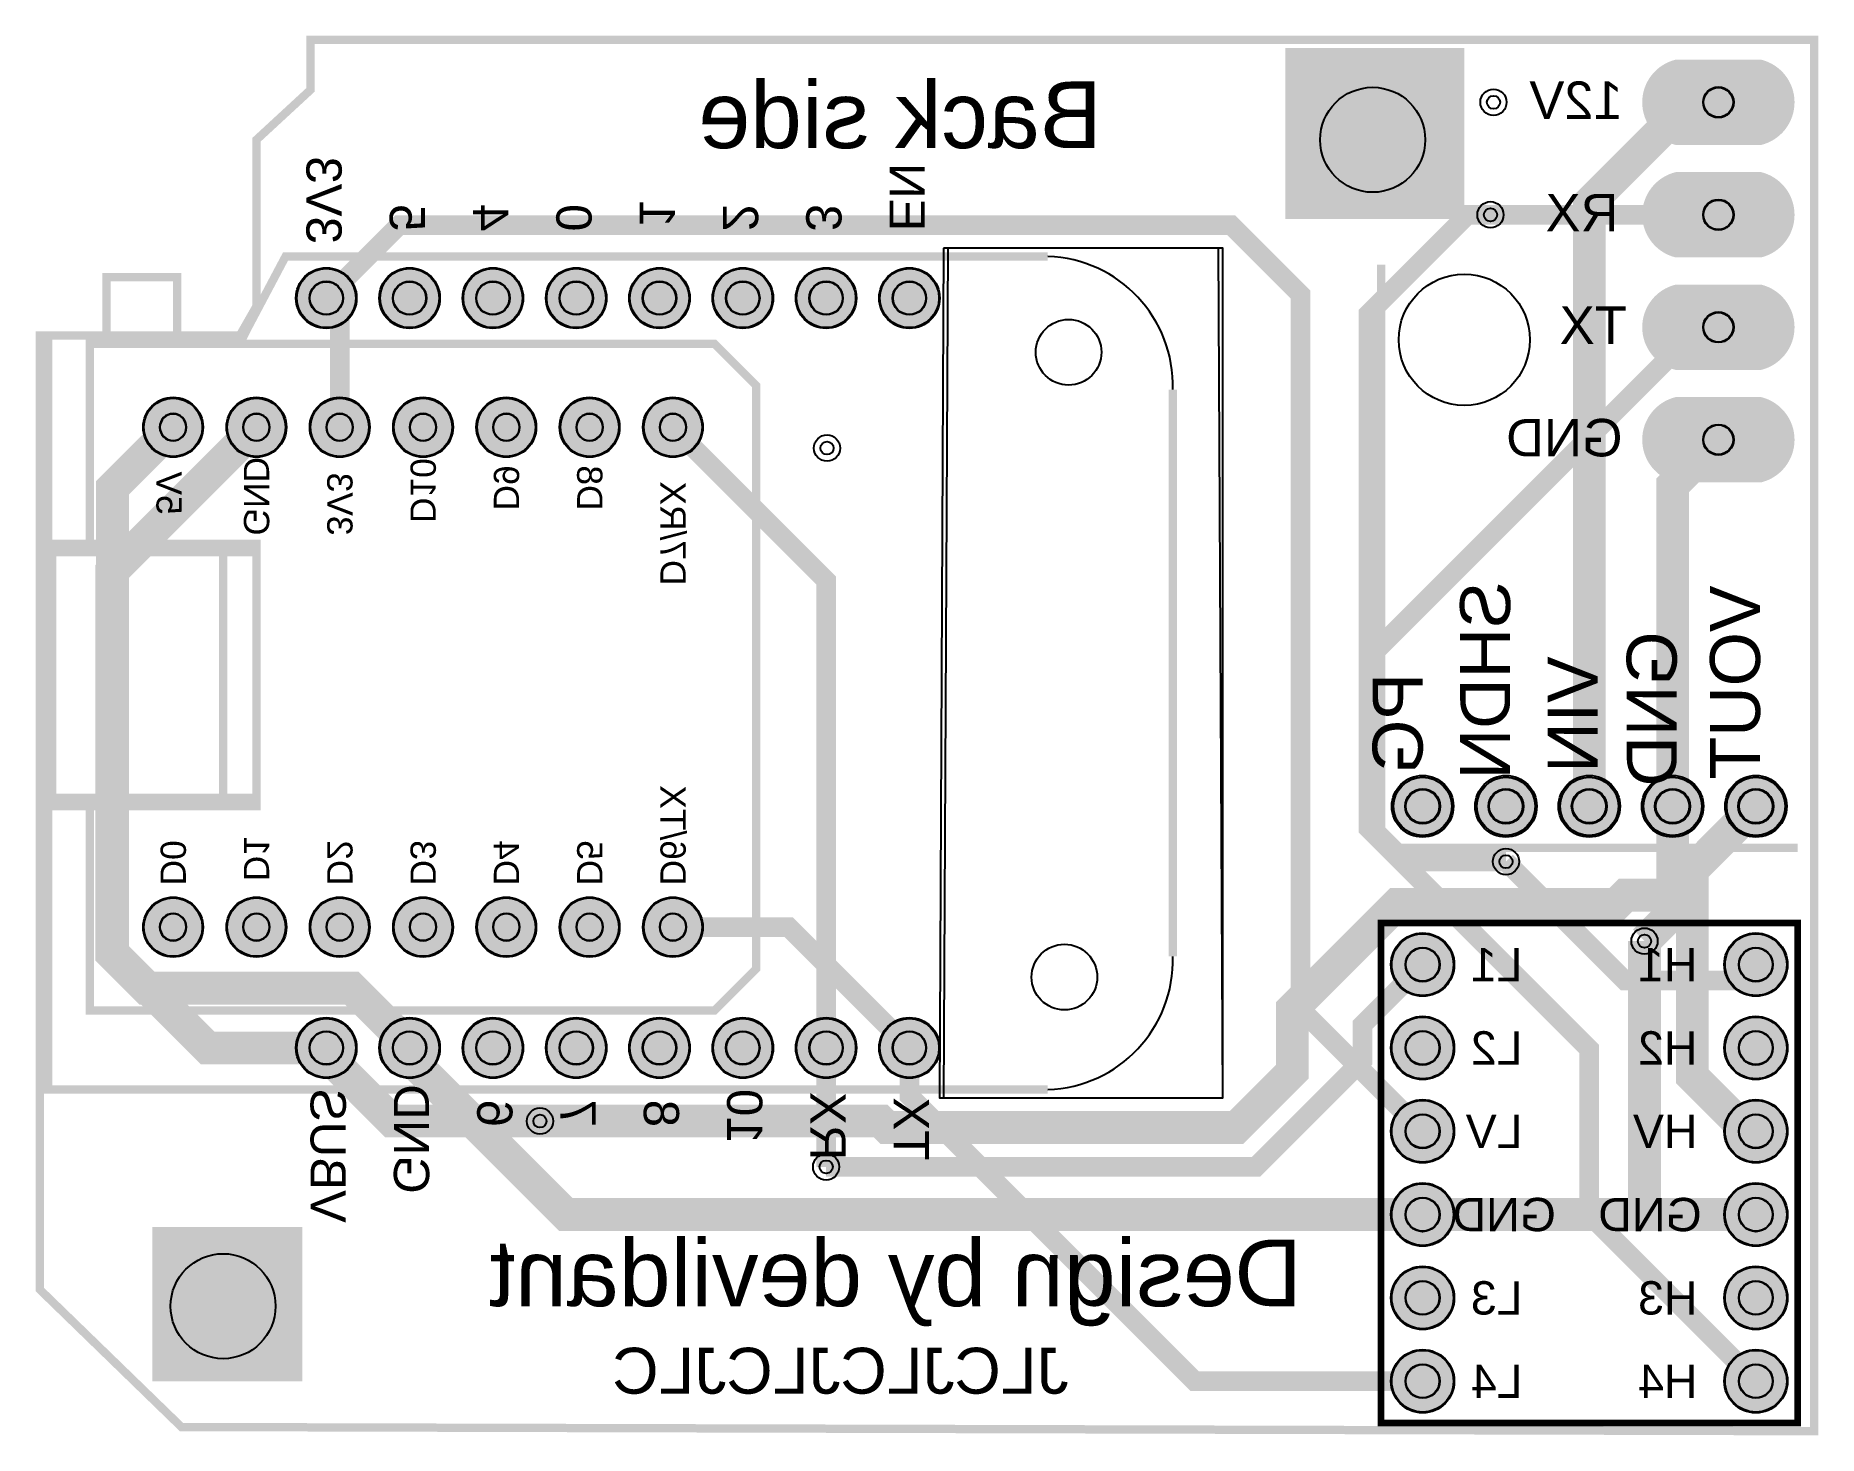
# Model space of a CAD drawing. Header units: millimetres. Extents: x 0.1 to 54.5, y 0 to 42.7.
import ezdxf

# ---------------------------------------------------------------- set-up
doc = ezdxf.new("R2010")
doc.units = ezdxf.units.MM
for name, color, linetype, true_color in [('BoardOutLine', 7, 'Continuous', 0xff00ff), ('BottomLayer', 7, 'Continuous', 0x0000ff), ('BottomSolderMaskLayer', 7, 'Continuous', 0xaa00ff), ('Hole', 7, 'Continuous', 0x222222), ('Multi-Layer', 7, 'Continuous', 0xc0c0c0), ('TopLayer', 7, 'Continuous', 0xff0000), ('TopSilkLayer', 7, 'Continuous', 0xffcc00), ('TopSolderMaskLayer', 7, 'Continuous', 0x800080)]:
    doc.layers.add(name, color=color, linetype=linetype, true_color=true_color)
doc.styles.get("Standard").update_dxf_attribs({"font": 'arial.ttf'})

msp = doc.modelspace()

# ---------------------------------------------------------------- hatches: boundary and pattern name
at = {"layer": 'BottomSolderMaskLayer'}
for points in [[(52.73590297180567, 41.940881381762665, -0.7853981633974483), (52.73590297180567, 39.33928117856226), (50.13430276860572, 39.33928117856226, -0.7853981633974483), (50.13430276860572, 41.940881381762665)], [(50.13430276860572, 35.91027432054864, -0.7853981633974483), (50.13430276860572, 38.51187452374904), (52.73590297180567, 38.51187452374904, -0.7853981633974483), (52.73590297180567, 35.91027432054864)], [(8.063677927355945, 34.671069342138594, 1), (9.914478028956148, 34.671069342138594, 1)], [(10.603683007366078, 34.671069342138594, 1), (12.454483108966281, 34.671069342138594, 1)], [(13.14368808737621, 34.671069342138594, 1), (14.994488188976414, 34.671069342138594, 1)], [(15.683693167386343, 34.671069342138594, 1), (17.534493268986544, 34.671069342138594, 1)], [(18.223698247396477, 34.671069342138594, 1), (20.074498348996677, 34.671069342138594, 1)], [(20.763703327406837, 34.671069342138594, 1), (22.614503429007037, 34.671069342138594, 1)], [(23.30370840741697, 34.671069342138594, 1), (25.15450850901717, 34.671069342138594, 1)], [(25.843713487427102, 34.671069342138594, 1), (27.694513589027302, 34.671069342138594, 1)], [(50.13430276860572, 32.4812674625349, -0.7853981633974483), (50.13430276860572, 35.08286766573531), (52.73590297180567, 35.08286766573531, -0.7853981633974483), (52.73590297180567, 32.4812674625349)], [(3.4036068072136816, 30.73406146812283, 1), (5.232410464820997, 30.73406146812283, 1)], [(5.943611887223814, 30.73406146812283, 1), (7.772415544831129, 30.73406146812283, 1)], [(8.483616967233946, 30.73406146812283, 1), (10.312420624841263, 30.73406146812283, 1)], [(11.023622047244078, 30.73406146812283, 1), (12.852425704851395, 30.73406146812283, 1)], [(13.563627127254211, 30.73406146812283, 1), (15.392430784861528, 30.73406146812283, 1)], [(16.103632207264344, 30.73406146812283, 1), (17.93243586487166, 30.73406146812283, 1)], [(18.643637287274704, 30.73406146812283, 1), (20.47244094488202, 30.73406146812283, 1)], [(50.13430276860572, 29.052260604521166, -0.7853981633974483), (50.13430276860572, 31.65386080772157), (52.73590297180567, 31.65386080772157, -0.7853981633974483), (52.73590297180567, 29.052260604521166)], [(41.47828295656603, 19.17703835407667, 1), (43.35788671577354, 19.17703835407667, 1)], [(44.01828803657616, 19.17703835407667, 1), (45.89789179578367, 19.17703835407667, 1)], [(46.55829311658629, 19.17703835407667, 1), (48.437896875793804, 19.17703835407667, 1)], [(49.098298196596424, 19.17703835407667, 1), (50.97790195580394, 19.17703835407667, 1)], [(51.63830327660656, 19.17703835407667, 1), (53.51790703581407, 19.17703835407667, 1)], [(3.4036068072136816, 15.494030988061922, 1), (5.232410464820997, 15.494030988061922, 1)], [(5.943611887223814, 15.494030988061922, 1), (7.772415544831129, 15.494030988061922, 1)], [(8.483616967233946, 15.494030988061922, 1), (10.312420624841263, 15.494030988061922, 1)], [(11.023622047244078, 15.494030988061922, 1), (12.852425704851395, 15.494030988061922, 1)], [(13.563627127254211, 15.494030988061922, 1), (15.392430784861528, 15.494030988061922, 1)], [(16.103632207264344, 15.494030988061922, 1), (17.93243586487166, 15.494030988061922, 1)], [(18.643637287274704, 15.494030988061922, 1), (20.47244094488202, 15.494030988061922, 1)], [(41.45288290576592, 14.351028702057306, 1), (43.38328676657365, 14.351028702057306, 1)], [(51.61290322580645, 14.351028702057306, 1), (53.54330708661418, 14.351028702057306, 1)], [(8.063677927355945, 11.811023622047173, 1), (9.914478028956148, 11.811023622047173, 1)], [(10.603683007366078, 11.811023622047173, 1), (12.454483108966281, 11.811023622047173, 1)], [(13.14368808737621, 11.811023622047173, 1), (14.994488188976414, 11.811023622047173, 1)], [(15.683693167386343, 11.811023622047173, 1), (17.534493268986544, 11.811023622047173, 1)], [(18.223698247396477, 11.811023622047173, 1), (20.074498348996677, 11.811023622047173, 1)], [(20.763703327406837, 11.811023622047173, 1), (22.614503429007037, 11.811023622047173, 1)], [(23.30370840741697, 11.811023622047173, 1), (25.15450850901717, 11.811023622047173, 1)], [(25.843713487427102, 11.811023622047173, 1), (27.694513589027302, 11.811023622047173, 1)], [(41.45288290576592, 11.811023622047173, 1), (43.38328676657365, 11.811023622047173, 1)], [(51.61290322580645, 11.811023622047173, 1), (53.54330708661418, 11.811023622047173, 1)], [(41.45288290576592, 9.27101854203704, 1), (43.38328676657365, 9.27101854203704, 1)], [(51.61290322580645, 9.27101854203704, 1), (53.54330708661418, 9.27101854203704, 1)], [(41.45288290576592, 6.731013462026908, 1), (43.38328676657365, 6.731013462026908, 1)], [(51.61290322580645, 6.731013462026908, 1), (53.54330708661418, 6.731013462026908, 1)], [(41.45288290576592, 4.191008382016662, 1), (43.38328676657365, 4.191008382016662, 1)], [(51.61290322580645, 4.191008382016662, 1), (53.54330708661418, 4.191008382016662, 1)], [(41.45288290576592, 1.6510033020065293, 1), (43.38328676657365, 1.6510033020065293, 1)], [(51.61290322580645, 1.6510033020065293, 1), (53.54330708661418, 1.6510033020065293, 1)]]:
    msp.add_hatch(color=256, dxfattribs=at).paths.add_polyline_path(points)
at = {"layer": 'Multi-Layer'}
for points in [[(52.68510287020558, 41.89008128016246, -0.7853981633974483), (52.68510287020558, 39.39008128016246), (50.18510287020581, 39.39008128016246, -0.7853981633974483), (50.18510287020581, 41.89008128016246)], [(50.18510287020581, 35.96107442214884, -0.7853981633974483), (50.18510287020581, 38.46107442214884), (52.68510287020558, 38.46107442214884, -0.7853981633974483), (52.68510287020558, 35.96107442214884)], [(8.089077978156046, 34.671069342138594, 1), (9.889077978156047, 34.671069342138594, 1)], [(10.629083058166179, 34.671069342138594, 1), (12.42908305816618, 34.671069342138594, 1)], [(13.169088138176312, 34.671069342138594, 1), (14.969088138176312, 34.671069342138594, 1)], [(15.709093218186444, 34.671069342138594, 1), (17.509093218186443, 34.671069342138594, 1)], [(18.24909829819658, 34.671069342138594, 1), (20.049098298196576, 34.671069342138594, 1)], [(20.78910337820694, 34.671069342138594, 1), (22.589103378206936, 34.671069342138594, 1)], [(23.32910845821707, 34.671069342138594, 1), (25.12910845821707, 34.671069342138594, 1)], [(25.869113538227204, 34.671069342138594, 1), (27.6691135382272, 34.671069342138594, 1)], [(50.18510287020581, 32.532067564135104, -0.7853981633974483), (50.18510287020581, 35.032067564135104), (52.68510287020558, 35.032067564135104, -0.7853981633974483), (52.68510287020558, 32.532067564135104)], [(3.429006858013783, 30.73406146812283, 1), (5.207010414020895, 30.73406146812283, 1)], [(5.9690119380239155, 30.73406146812283, 1), (7.747015494031028, 30.73406146812283, 1)], [(8.509017018034047, 30.73406146812283, 1), (10.287020574041161, 30.73406146812283, 1)], [(11.04902209804418, 30.73406146812283, 1), (12.827025654051294, 30.73406146812283, 1)], [(13.589027178054312, 30.73406146812283, 1), (15.367030734061427, 30.73406146812283, 1)], [(16.129032258064445, 30.73406146812283, 1), (17.90703581407156, 30.73406146812283, 1)], [(18.669037338074805, 30.73406146812283, 1), (20.44704089408192, 30.73406146812283, 1)], [(50.18510287020581, 29.10306070612137, -0.7853981633974483), (50.18510287020581, 31.60306070612137), (52.68510287020558, 31.60306070612137, -0.7853981633974483), (52.68510287020558, 29.10306070612137)], [(41.52908305816623, 19.17703835407667, 1), (43.307086614173336, 19.17703835407667, 1)], [(44.06908813817636, 19.17703835407667, 1), (45.84709169418347, 19.17703835407667, 1)], [(46.609093218186494, 19.17703835407667, 1), (48.3870967741936, 19.17703835407667, 1)], [(49.14909829819663, 19.17703835407667, 1), (50.927101854203734, 19.17703835407667, 1)], [(51.68910337820676, 19.17703835407667, 1), (53.46710693421387, 19.17703835407667, 1)], [(3.429006858013783, 15.494030988061922, 1), (5.207010414020895, 15.494030988061922, 1)], [(5.9690119380239155, 15.494030988061922, 1), (7.747015494031028, 15.494030988061922, 1)], [(8.509017018034047, 15.494030988061922, 1), (10.287020574041161, 15.494030988061922, 1)], [(11.04902209804418, 15.494030988061922, 1), (12.827025654051294, 15.494030988061922, 1)], [(13.589027178054312, 15.494030988061922, 1), (15.367030734061427, 15.494030988061922, 1)], [(16.129032258064445, 15.494030988061922, 1), (17.90703581407156, 15.494030988061922, 1)], [(18.669037338074805, 15.494030988061922, 1), (20.44704089408192, 15.494030988061922, 1)], [(41.47828295656603, 14.351028702057306, 1), (43.35788671577354, 14.351028702057306, 1)], [(51.63830327660656, 14.351028702057306, 1), (53.51790703581407, 14.351028702057306, 1)], [(8.089077978156046, 11.811023622047173, 1), (9.889077978156047, 11.811023622047173, 1)], [(10.629083058166179, 11.811023622047173, 1), (12.42908305816618, 11.811023622047173, 1)], [(13.169088138176312, 11.811023622047173, 1), (14.969088138176312, 11.811023622047173, 1)], [(15.709093218186444, 11.811023622047173, 1), (17.509093218186443, 11.811023622047173, 1)], [(18.24909829819658, 11.811023622047173, 1), (20.049098298196576, 11.811023622047173, 1)], [(20.78910337820694, 11.811023622047173, 1), (22.589103378206936, 11.811023622047173, 1)], [(23.32910845821707, 11.811023622047173, 1), (25.12910845821707, 11.811023622047173, 1)], [(25.869113538227204, 11.811023622047173, 1), (27.6691135382272, 11.811023622047173, 1)], [(41.47828295656603, 11.811023622047173, 1), (43.35788671577354, 11.811023622047173, 1)], [(51.63830327660656, 11.811023622047173, 1), (53.51790703581407, 11.811023622047173, 1)], [(41.47828295656603, 9.27101854203704, 1), (43.35788671577354, 9.27101854203704, 1)], [(51.63830327660656, 9.27101854203704, 1), (53.51790703581407, 9.27101854203704, 1)], [(41.47828295656603, 6.731013462026908, 1), (43.35788671577354, 6.731013462026908, 1)], [(51.63830327660656, 6.731013462026908, 1), (53.51790703581407, 6.731013462026908, 1)], [(41.47828295656603, 4.191008382016662, 1), (43.35788671577354, 4.191008382016662, 1)], [(51.63830327660656, 4.191008382016662, 1), (53.51790703581407, 4.191008382016662, 1)], [(41.47828295656603, 1.6510033020065293, 1), (43.35788671577354, 1.6510033020065293, 1)], [(51.63830327660656, 1.6510033020065293, 1), (53.51790703581407, 1.6510033020065293, 1)]]:
    msp.add_hatch(color=256, dxfattribs=at).paths.add_polyline_path(points)
at = {"layer": 'TopLayer'}
for points in [[(38.22707645415289, 42.291084582169105), (43.688087376174735, 42.291084582169105), (43.688087376174735, 37.08407416814828), (38.22707645415289, 37.08407416814828), (38.22707645415289, 42.291084582169105)], [(3.6830073660146354, 6.3500127000253315), (8.255016510033101, 6.3500127000253315), (8.255016510033101, 1.6510033020065293), (3.6830073660146354, 1.6510033020065293), (3.6830073660146354, 6.3500127000253315)]]:
    msp.add_hatch(color=256, dxfattribs=at).paths.add_polyline_path(points)
at = {"layer": 'TopSilkLayer'}
for points in [[(0.5080010160020265, 27.30505461010921), (6.9850139700279215, 27.30505461010921), (6.9850139700279215, 26.924053848107633), (0.5080010160020265, 26.924053848107633), (0.5080010160020265, 27.30505461010921)], [(0.63500127000259, 19.558039116078135), (6.9850139700279215, 19.558039116078135), (6.9850139700279215, 19.050038100076108), (0.63500127000259, 19.050038100076108), (0.63500127000259, 19.558039116078135)]]:
    msp.add_hatch(color=256, dxfattribs=at).paths.add_polyline_path(points)
at = {"layer": 'TopSolderMaskLayer'}
for points in [[(52.73590297180567, 41.940881381762665, -0.7853981633974483), (52.73590297180567, 39.33928117856226), (50.13430276860572, 39.33928117856226, -0.7853981633974483), (50.13430276860572, 41.940881381762665)], [(50.13430276860572, 35.91027432054864, -0.7853981633974483), (50.13430276860572, 38.51187452374904), (52.73590297180567, 38.51187452374904, -0.7853981633974483), (52.73590297180567, 35.91027432054864)], [(8.063677927355945, 34.671069342138594, 1), (9.914478028956148, 34.671069342138594, 1)], [(10.603683007366078, 34.671069342138594, 1), (12.454483108966281, 34.671069342138594, 1)], [(13.14368808737621, 34.671069342138594, 1), (14.994488188976414, 34.671069342138594, 1)], [(15.683693167386343, 34.671069342138594, 1), (17.534493268986544, 34.671069342138594, 1)], [(18.223698247396477, 34.671069342138594, 1), (20.074498348996677, 34.671069342138594, 1)], [(20.763703327406837, 34.671069342138594, 1), (22.614503429007037, 34.671069342138594, 1)], [(23.30370840741697, 34.671069342138594, 1), (25.15450850901717, 34.671069342138594, 1)], [(25.843713487427102, 34.671069342138594, 1), (27.694513589027302, 34.671069342138594, 1)], [(50.13430276860572, 32.4812674625349, -0.7853981633974483), (50.13430276860572, 35.08286766573531), (52.73590297180567, 35.08286766573531, -0.7853981633974483), (52.73590297180567, 32.4812674625349)], [(3.4036068072136816, 30.73406146812283, 1), (5.232410464820997, 30.73406146812283, 1)], [(5.943611887223814, 30.73406146812283, 1), (7.772415544831129, 30.73406146812283, 1)], [(8.483616967233946, 30.73406146812283, 1), (10.312420624841263, 30.73406146812283, 1)], [(11.023622047244078, 30.73406146812283, 1), (12.852425704851395, 30.73406146812283, 1)], [(13.563627127254211, 30.73406146812283, 1), (15.392430784861528, 30.73406146812283, 1)], [(16.103632207264344, 30.73406146812283, 1), (17.93243586487166, 30.73406146812283, 1)], [(18.643637287274704, 30.73406146812283, 1), (20.47244094488202, 30.73406146812283, 1)], [(50.13430276860572, 29.052260604521166, -0.7853981633974483), (50.13430276860572, 31.65386080772157), (52.73590297180567, 31.65386080772157, -0.7853981633974483), (52.73590297180567, 29.052260604521166)], [(41.47828295656603, 19.17703835407667, 1), (43.35788671577354, 19.17703835407667, 1)], [(44.01828803657616, 19.17703835407667, 1), (45.89789179578367, 19.17703835407667, 1)], [(46.55829311658629, 19.17703835407667, 1), (48.437896875793804, 19.17703835407667, 1)], [(49.098298196596424, 19.17703835407667, 1), (50.97790195580394, 19.17703835407667, 1)], [(51.63830327660656, 19.17703835407667, 1), (53.51790703581407, 19.17703835407667, 1)], [(3.4036068072136816, 15.494030988061922, 1), (5.232410464820997, 15.494030988061922, 1)], [(5.943611887223814, 15.494030988061922, 1), (7.772415544831129, 15.494030988061922, 1)], [(8.483616967233946, 15.494030988061922, 1), (10.312420624841263, 15.494030988061922, 1)], [(11.023622047244078, 15.494030988061922, 1), (12.852425704851395, 15.494030988061922, 1)], [(13.563627127254211, 15.494030988061922, 1), (15.392430784861528, 15.494030988061922, 1)], [(16.103632207264344, 15.494030988061922, 1), (17.93243586487166, 15.494030988061922, 1)], [(18.643637287274704, 15.494030988061922, 1), (20.47244094488202, 15.494030988061922, 1)], [(41.45288290576592, 14.351028702057306, 1), (43.38328676657365, 14.351028702057306, 1)], [(51.61290322580645, 14.351028702057306, 1), (53.54330708661418, 14.351028702057306, 1)], [(8.063677927355945, 11.811023622047173, 1), (9.914478028956148, 11.811023622047173, 1)], [(10.603683007366078, 11.811023622047173, 1), (12.454483108966281, 11.811023622047173, 1)], [(13.14368808737621, 11.811023622047173, 1), (14.994488188976414, 11.811023622047173, 1)], [(15.683693167386343, 11.811023622047173, 1), (17.534493268986544, 11.811023622047173, 1)], [(18.223698247396477, 11.811023622047173, 1), (20.074498348996677, 11.811023622047173, 1)], [(20.763703327406837, 11.811023622047173, 1), (22.614503429007037, 11.811023622047173, 1)], [(23.30370840741697, 11.811023622047173, 1), (25.15450850901717, 11.811023622047173, 1)], [(25.843713487427102, 11.811023622047173, 1), (27.694513589027302, 11.811023622047173, 1)], [(41.45288290576592, 11.811023622047173, 1), (43.38328676657365, 11.811023622047173, 1)], [(51.61290322580645, 11.811023622047173, 1), (53.54330708661418, 11.811023622047173, 1)], [(41.45288290576592, 9.27101854203704, 1), (43.38328676657365, 9.27101854203704, 1)], [(51.61290322580645, 9.27101854203704, 1), (53.54330708661418, 9.27101854203704, 1)], [(41.45288290576592, 6.731013462026908, 1), (43.38328676657365, 6.731013462026908, 1)], [(51.61290322580645, 6.731013462026908, 1), (53.54330708661418, 6.731013462026908, 1)], [(41.45288290576592, 4.191008382016662, 1), (43.38328676657365, 4.191008382016662, 1)], [(51.61290322580645, 4.191008382016662, 1), (53.54330708661418, 4.191008382016662, 1)], [(41.45288290576592, 1.6510033020065293, 1), (43.38328676657365, 1.6510033020065293, 1)], [(51.61290322580645, 1.6510033020065293, 1), (53.54330708661418, 1.6510033020065293, 1)]]:
    msp.add_hatch(color=256, dxfattribs=at).paths.add_polyline_path(points)

# ---------------------------------------------------------------- linework, layer by layer
at = {"layer": 'BoardOutLine', "const_width": 0.25400050800101603}
msp.add_lwpolyline([(8.509017018034001, 42.54508509017012), (8.509017018034001, 41.02108204216404), (6.858013716027472, 39.49707899415796), (6.858013716027472, 36.4490728981458), (6.858013716027472, 34.41706883413758), (6.858013716027472, 34.41706883413758), (6.350012700025445, 33.52806705613409), (0.25400050800101326, 33.52806705613409), (0.25400050800101326, 4.445008890017675), (4.572009144018239, 0.25400050800101326), (53.97510795021594, 0.12700025400044979), (54.35610871221752, 0.12700025400044979), (54.35610871221752, 42.54508509017012), (8.509017018034001, 42.54508509017012)], close=True, dxfattribs=at)
at = {"layer": 'BottomLayer'}
for points, const_width in [([(51.43510287020581, 40.64008128016246), (50.57073914147827, 40.64008128016246), (47.49809499619005, 37.567437134874126), (47.49809499619005, 19.17703835407667)], 1), ([(52.57810515621031, 1.6510033020065293), (47.49809499619005, 6.731013462026908), (47.49809499619005, 11.77597155194303), (40.76758953517924, 18.50647701295395), (40.76758953517924, 34.19278638557273), (43.785877571755236, 37.21107442214884), (44.48564897129813, 37.21107442214884)], 0.6000000000000001), ([(42.41808483616978, 9.27101854203704), (38.692405384810854, 12.99669799339597), (38.692405384810854, 34.78308356616708), (36.579629159258275, 36.895859791719545), (11.21386842773677, 36.895859791719545), (8.989077978156047, 34.671069342138594)], 0.6000000000000001), ([(8.989077978156047, 34.671069342138594), (9.398018796037604, 34.26212852425692), (9.398018796037604, 30.73406146812283)], 0.6000000000000001), ([(8.989077978156047, 11.811023622047173), (5.3721107442215725, 11.811023622047173), (2.4683769367538844, 14.714757429514748), (2.4683769367538844, 28.88442976885949), (4.318008636017339, 30.73406146812283)], 1), ([(24.22910845821707, 11.811023622047173), (24.22910845821707, 26.062992125984238), (19.558039116078362, 30.73406146812283)], 0.6000000000000001), ([(51.43510287020581, 30.35306070612137), (50.03810007620018, 28.95605791211574), (50.03810007620018, 19.17703835407667)], 1), ([(49.181864363728664, 15.06705613411225), (50.03810007620018, 15.923291846583652), (50.03810007620018, 19.17703835407667)], 1), ([(44.958089916179915, 17.48996697993391), (48.581661163322224, 13.866395732791489), (52.09347218694438, 13.866395732791489), (52.57810515621031, 14.351028702057306)], 0.6000000000000001), ([(8.989077978156047, 11.811023622047173), (8.989077978156047, 11.592329184658297), (10.999745999492006, 9.581661163322224), (15.503429006857914, 9.581661163322224)], 1), ([(24.22910845821707, 11.811023622047173), (24.22910845821707, 8.183134366268746)], 0.6000000000000001), ([(42.41808483616978, 1.6510033020065293), (35.464820929641974, 1.6510033020065293), (26.769113538227202, 10.346710693421414), (26.769113538227202, 11.811023622047173)], 0.6000000000000001)]:
    msp.add_lwpolyline(points, dxfattribs=dict(at, const_width=const_width))
msp.add_lwpolyline([(27.813055626111236, 36.195072390144674), (27.686055372110786, 10.287020574041094), (32.004064008128125, 10.287020574041094), (36.19507239014479, 10.287020574041094), (36.19507239014479, 10.287020574041094), (36.32207264414524, 10.287020574041094), (36.32207264414524, 36.195072390144674)], close=True, dxfattribs=at)
at = {"layer": 'BottomSolderMaskLayer'}
for points in [[(3.9065800645887676, 30.73667404477669), (3.9065800645887676, 30.731448891469086)], [(4.72943720744591, 30.73667404477669), (4.72943720744591, 30.731448891469086)], [(6.446585144598901, 30.73667404477669), (6.446585144598901, 30.731448891469086)], [(7.269442287456043, 30.73667404477669), (7.269442287456043, 30.731448891469086)], [(8.986590224609033, 30.73667404477669), (8.986590224609033, 30.731448891469086)], [(9.809447367466175, 30.73667404477669), (9.809447367466175, 30.731448891469086)], [(11.526595304619166, 30.73667404477669), (11.526595304619166, 30.731448891469086)], [(12.349452447476308, 30.73667404477669), (12.349452447476308, 30.731448891469086)], [(14.066600384629298, 30.73667404477669), (14.066600384629298, 30.731448891469086)], [(14.88945752748644, 30.73667404477669), (14.88945752748644, 30.731448891469086)], [(16.60660546463943, 30.73667404477669), (16.60660546463943, 30.731448891469086)], [(17.429462607496575, 30.73667404477669), (17.429462607496575, 30.731448891469086)], [(19.14661054464979, 30.73667404477669), (19.14661054464979, 30.731448891469086)], [(19.969467687506935, 30.73667404477669), (19.969467687506935, 30.731448891469086)], [(3.9065800645887676, 15.496643564715782), (3.9065800645887676, 15.491418411408063)], [(4.72943720744591, 15.496643564715782), (4.72943720744591, 15.491418411408063)], [(6.446585144598901, 15.496643564715782), (6.446585144598901, 15.491418411408063)], [(7.269442287456043, 15.496643564715782), (7.269442287456043, 15.491418411408063)], [(8.986590224609033, 15.496643564715782), (8.986590224609033, 15.491418411408063)], [(9.809447367466175, 15.496643564715782), (9.809447367466175, 15.491418411408063)], [(11.526595304619166, 15.496643564715782), (11.526595304619166, 15.491418411408063)], [(12.349452447476308, 15.496643564715782), (12.349452447476308, 15.491418411408063)], [(14.066600384629298, 15.496643564715782), (14.066600384629298, 15.491418411408063)], [(14.88945752748644, 15.496643564715782), (14.88945752748644, 15.491418411408063)], [(16.60660546463943, 15.496643564715782), (16.60660546463943, 15.491418411408063)], [(17.429462607496575, 15.496643564715782), (17.429462607496575, 15.491418411408063)], [(19.14661054464979, 15.496643564715782), (19.14661054464979, 15.491418411408063)], [(19.969467687506935, 15.496643564715782), (19.969467687506935, 15.491418411408063)]]:
    msp.add_lwpolyline(points, close=True, dxfattribs=at)
for centre, radius in [((51.43510287020581, 40.64008128016246), 0.46785190344574235), ((51.43510287020581, 37.21107442214884), 0.46785190344574235), ((8.989077978156047, 34.671069342138594), 0.9254000508001016), ((11.52908305816618, 34.671069342138594), 0.9254000508001016), ((14.069088138176312, 34.671069342138594), 0.9254000508001016), ((16.609093218186445, 34.671069342138594), 0.9254000508001016), ((19.149098298196577, 34.671069342138594), 0.9254000508001016), ((21.689103378206937, 34.671069342138594), 0.9254000508001016), ((24.22910845821707, 34.671069342138594), 0.9254000508001016), ((26.769113538227202, 34.671069342138594), 0.9254000508001016), ((8.989001778003512, 34.67112014224017), 0.5141111393333897), ((11.529006858013872, 34.67112014224017), 0.5141111393333897), ((14.06898653797316, 34.67112014224017), 0.5141111393333897), ((16.608991617983293, 34.67112014224017), 0.5141111393333897), ((19.148996697993425, 34.67112014224017), 0.5141111393333897), ((21.689001778003785, 34.67112014224017), 0.5141111393333897), ((24.229006858013918, 34.67112014224017), 0.5141111393333897), ((26.768986537973205, 34.67112014224017), 0.5141111393333897), ((51.43510287020581, 33.782067564135104), 0.46785190344574235), ((4.318008636017339, 30.73406146812283), 0.9144018288036577), ((6.858013716027472, 30.73406146812283), 0.9144018288036577), ((9.398018796037604, 30.73406146812283), 0.9144018288036577), ((11.938023876047737, 30.73406146812283), 0.9144018288036577), ((14.47802895605787, 30.73406146812283), 0.9144018288036577), ((17.018034036068002, 30.73406146812283), 0.9144018288036577), ((19.558039116078362, 30.73406146812283), 0.9144018288036577), ((51.43510287020581, 30.35306070612137), 0.46785190344574235), ((42.41808483616978, 19.17703835407667), 0.9398018796037594), ((44.958089916179915, 19.17703835407667), 0.9398018796037594), ((47.49809499619005, 19.17703835407667), 0.9398018796037594), ((50.03810007620018, 19.17703835407667), 0.9398018796037594), ((52.57810515621031, 19.17703835407667), 0.9398018796037594), ((42.41808483616978, 19.17703835407667), 0.5370296454878625), ((44.958089916179915, 19.17703835407667), 0.5370296454878625), ((47.49809499619005, 19.17703835407667), 0.5370296454878625), ((50.03810007620018, 19.17703835407667), 0.5370296454878625), ((52.57810515621031, 19.17703835407667), 0.5370296454878625), ((4.318008636017339, 15.494030988061922), 0.9144018288036577), ((6.858013716027472, 15.494030988061922), 0.9144018288036577), ((9.398018796037604, 15.494030988061922), 0.9144018288036577), ((11.938023876047737, 15.494030988061922), 0.9144018288036577), ((14.47802895605787, 15.494030988061922), 0.9144018288036577), ((17.018034036068002, 15.494030988061922), 0.9144018288036577), ((19.558039116078362, 15.494030988061922), 0.9144018288036577), ((42.41808483616978, 14.351028702057306), 0.9652019304038612), ((52.57810515621031, 14.351028702057306), 0.9652019304038612), ((42.41808483616978, 14.351028702057306), 0.5217307731912763), ((52.57810515621031, 14.351028702057306), 0.5217307731912763), ((8.989077978156047, 11.811023622047173), 0.9254000508001016), ((11.52908305816618, 11.811023622047173), 0.9254000508001016), ((14.069088138176312, 11.811023622047173), 0.9254000508001016), ((16.609093218186445, 11.811023622047173), 0.9254000508001016), ((19.149098298196577, 11.811023622047173), 0.9254000508001016), ((21.689103378206937, 11.811023622047173), 0.9254000508001016), ((24.22910845821707, 11.811023622047173), 0.9254000508001016), ((26.769113538227202, 11.811023622047173), 0.9254000508001016), ((42.41808483616978, 11.811023622047173), 0.9652019304038612), ((52.57810515621031, 11.811023622047173), 0.9652019304038612), ((8.989001778003512, 11.811125222250325), 0.5141111393333897), ((11.529006858013872, 11.811125222250325), 0.5141111393333897), ((14.06898653797316, 11.811125222250325), 0.5141111393333897), ((16.608991617983293, 11.811125222250325), 0.5141111393333897), ((19.148996697993425, 11.811125222250325), 0.5141111393333897), ((21.689001778003785, 11.811125222250325), 0.5141111393333897), ((24.229006858013918, 11.811125222250325), 0.5141111393333897), ((26.768986537973205, 11.811125222250325), 0.5141111393333897), ((42.41808483616978, 11.811023622047173), 0.5217307731912763), ((52.57810515621031, 11.811023622047173), 0.5217307731912763), ((42.41808483616978, 9.27101854203704), 0.9652019304038612), ((42.41808483616978, 9.27101854203704), 0.5217307731912763), ((52.57810515621031, 9.27101854203704), 0.9652019304038612), ((52.57810515621031, 9.27101854203704), 0.5217307731912763), ((42.41808483616978, 6.731013462026908), 0.9652019304038612), ((52.57810515621031, 6.731013462026908), 0.9652019304038612), ((42.41808483616978, 6.731013462026908), 0.5217307731912763), ((52.57810515621031, 6.731013462026908), 0.5217307731912763), ((42.41808483616978, 4.191008382016662), 0.9652019304038612), ((52.57810515621031, 4.191008382016662), 0.9652019304038612), ((42.41808483616978, 4.191008382016662), 0.5217307731912763), ((52.57810515621031, 4.191008382016662), 0.5217307731912763), ((42.41808483616978, 1.6510033020065293), 0.9652019304038612), ((52.57810515621031, 1.6510033020065293), 0.9652019304038612), ((42.41808483616978, 1.6510033020065293), 0.5217307731912763), ((52.57810515621031, 1.6510033020065293), 0.5217307731912763)]:
    msp.add_circle(centre, radius, dxfattribs=at)
for centre, start, end in [((4.318008636017339, 30.73667404477669), 360, 180), ((6.858013716027472, 30.73667404477669), 360, 180), ((9.398018796037604, 30.73667404477669), 360, 180), ((11.938023876047737, 30.73667404477669), 360, 180), ((14.47802895605787, 30.73667404477669), 360, 180), ((17.018034036068002, 30.73667404477669), 360, 180), ((19.558039116078362, 30.73667404477669), 360, 180), ((4.318008636017339, 30.731448891469086), 180, 360), ((6.858013716027472, 30.731448891469086), 180, 360), ((9.398018796037604, 30.731448891469086), 180, 360), ((11.938023876047737, 30.731448891469086), 180, 360), ((14.47802895605787, 30.731448891469086), 180, 360), ((17.018034036068002, 30.731448891469086), 180, 360), ((19.558039116078362, 30.731448891469086), 180, 360), ((4.318008636017339, 15.496643564715782), 360, 180), ((6.858013716027472, 15.496643564715782), 360, 180), ((9.398018796037604, 15.496643564715782), 360, 180), ((11.938023876047737, 15.496643564715782), 360, 180), ((14.47802895605787, 15.496643564715782), 360, 180), ((17.018034036068002, 15.496643564715782), 360, 180), ((19.558039116078362, 15.496643564715782), 360, 180), ((4.318008636017339, 15.491418411408063), 180, 360), ((6.858013716027472, 15.491418411408063), 180, 360), ((9.398018796037604, 15.491418411408063), 180, 360), ((11.938023876047737, 15.491418411408063), 180, 360), ((14.47802895605787, 15.491418411408063), 180, 360), ((17.018034036068002, 15.491418411408063), 180, 360), ((19.558039116078362, 15.491418411408063), 180, 360)]:
    msp.add_arc(centre, 0.4114285714285714, start, end, dxfattribs=at)
at = {"layer": 'Hole'}
for centre in [(44.57708915417834, 40.64008128016246), (44.48564897129813, 37.21107442214884), (24.25704851409705, 30.099060198120355), (44.958089916179915, 17.48996697993391), (49.181864363728664, 15.06705613411225), (15.503429006857914, 9.581661163322224), (24.22910845821707, 8.183134366268746)]:
    msp.add_circle(centre, 0.2, dxfattribs=at)
at = {"layer": 'Multi-Layer'}
for points in [[(3.918008636017339, 30.736601473202995), (3.918008636017339, 30.73152146304278)], [(4.718008636017339, 30.736601473202995), (4.718008636017339, 30.73152146304278)], [(6.458013716027471, 30.736601473202995), (6.458013716027471, 30.73152146304278)], [(7.258013716027472, 30.736601473202995), (7.258013716027472, 30.73152146304278)], [(8.998018796037604, 30.736601473202995), (8.998018796037604, 30.73152146304278)], [(9.798018796037605, 30.736601473202995), (9.798018796037605, 30.73152146304278)], [(11.538023876047736, 30.736601473202995), (11.538023876047736, 30.73152146304278)], [(12.338023876047737, 30.736601473202995), (12.338023876047737, 30.73152146304278)], [(14.078028956057869, 30.736601473202995), (14.078028956057869, 30.73152146304278)], [(14.87802895605787, 30.736601473202995), (14.87802895605787, 30.73152146304278)], [(16.618034036068003, 30.736601473202995), (16.618034036068003, 30.73152146304278)], [(17.418034036068, 30.736601473202995), (17.418034036068, 30.73152146304278)], [(19.158039116078363, 30.736601473202995), (19.158039116078363, 30.73152146304278)], [(19.95803911607836, 30.736601473202995), (19.95803911607836, 30.73152146304278)], [(3.918008636017339, 15.496570993141972), (3.918008636017339, 15.491490982981873)], [(4.718008636017339, 15.496570993141972), (4.718008636017339, 15.491490982981873)], [(6.458013716027471, 15.496570993141972), (6.458013716027471, 15.491490982981873)], [(7.258013716027472, 15.496570993141972), (7.258013716027472, 15.491490982981873)], [(8.998018796037604, 15.496570993141972), (8.998018796037604, 15.491490982981873)], [(9.798018796037605, 15.496570993141972), (9.798018796037605, 15.491490982981873)], [(11.538023876047736, 15.496570993141972), (11.538023876047736, 15.491490982981873)], [(12.338023876047737, 15.496570993141972), (12.338023876047737, 15.491490982981873)], [(14.078028956057869, 15.496570993141972), (14.078028956057869, 15.491490982981873)], [(14.87802895605787, 15.496570993141972), (14.87802895605787, 15.491490982981873)], [(16.618034036068003, 15.496570993141972), (16.618034036068003, 15.491490982981873)], [(17.418034036068, 15.496570993141972), (17.418034036068, 15.491490982981873)], [(19.158039116078363, 15.496570993141972), (19.158039116078363, 15.491490982981873)], [(19.95803911607836, 15.496570993141972), (19.95803911607836, 15.491490982981873)]]:
    msp.add_lwpolyline(points, close=True, dxfattribs=at)
for centre, radius in [((40.8940817881637, 39.49707899415796), 1.6), ((44.57708915417834, 40.64008128016246), 0.4), ((51.43510287020581, 40.64008128016246), 0.4495808991617984), ((44.48564897129813, 37.21107442214884), 0.4), ((51.43510287020581, 37.21107442214884), 0.4495808991617984), ((8.989077978156047, 34.671069342138594), 0.9000000000000001), ((11.52908305816618, 34.671069342138594), 0.9000000000000001), ((14.069088138176312, 34.671069342138594), 0.9000000000000001), ((16.609093218186445, 34.671069342138594), 0.9000000000000001), ((19.149098298196577, 34.671069342138594), 0.9000000000000001), ((21.689103378206937, 34.671069342138594), 0.9000000000000001), ((24.22910845821707, 34.671069342138594), 0.9000000000000001), ((26.769113538227202, 34.671069342138594), 0.9000000000000001), ((43.688087376174735, 33.40106680213353), 2), ((8.989001778003512, 34.67112014224017), 0.5), ((11.529006858013872, 34.67112014224017), 0.5), ((14.06898653797316, 34.67112014224017), 0.5), ((16.608991617983293, 34.67112014224017), 0.5), ((19.148996697993425, 34.67112014224017), 0.5), ((21.689001778003785, 34.67112014224017), 0.5), ((24.229006858013918, 34.67112014224017), 0.5), ((26.768986537973205, 34.67112014224017), 0.5), ((51.43510287020581, 33.782067564135104), 0.4495808991617984), ((4.318008636017339, 30.73406146812283), 0.8890017780035562), ((6.858013716027472, 30.73406146812283), 0.8890017780035562), ((9.398018796037604, 30.73406146812283), 0.8890017780035562), ((11.938023876047737, 30.73406146812283), 0.8890017780035562), ((14.47802895605787, 30.73406146812283), 0.8890017780035562), ((17.018034036068002, 30.73406146812283), 0.8890017780035562), ((19.558039116078362, 30.73406146812283), 0.8890017780035562), ((24.25704851409705, 30.099060198120355), 0.4), ((51.43510287020581, 30.35306070612137), 0.4495808991617984), ((42.41808483616978, 19.17703835407667), 0.8890017780035562), ((42.41808483616978, 19.17703835407667), 0.5080010160020321), ((44.958089916179915, 19.17703835407667), 0.8890017780035562), ((44.958089916179915, 19.17703835407667), 0.5080010160020321), ((47.49809499619005, 19.17703835407667), 0.8890017780035562), ((47.49809499619005, 19.17703835407667), 0.5080010160020321), ((50.03810007620018, 19.17703835407667), 0.8890017780035562), ((50.03810007620018, 19.17703835407667), 0.5080010160020321), ((52.57810515621031, 19.17703835407667), 0.8890017780035562), ((52.57810515621031, 19.17703835407667), 0.5080010160020321), ((44.958089916179915, 17.48996697993391), 0.4), ((4.318008636017339, 15.494030988061922), 0.8890017780035562), ((6.858013716027472, 15.494030988061922), 0.8890017780035562), ((9.398018796037604, 15.494030988061922), 0.8890017780035562), ((11.938023876047737, 15.494030988061922), 0.8890017780035562), ((14.47802895605787, 15.494030988061922), 0.8890017780035562), ((17.018034036068002, 15.494030988061922), 0.8890017780035562), ((19.558039116078362, 15.494030988061922), 0.8890017780035562), ((42.41808483616978, 14.351028702057306), 0.9398018796037594), ((49.181864363728664, 15.06705613411225), 0.4), ((52.57810515621031, 14.351028702057306), 0.9398018796037594), ((42.41808483616978, 14.351028702057306), 0.5080010160020321), ((52.57810515621031, 14.351028702057306), 0.5080010160020321), ((8.989077978156047, 11.811023622047173), 0.9000000000000001), ((11.52908305816618, 11.811023622047173), 0.9000000000000001), ((14.069088138176312, 11.811023622047173), 0.9000000000000001), ((16.609093218186445, 11.811023622047173), 0.9000000000000001), ((19.149098298196577, 11.811023622047173), 0.9000000000000001), ((21.689103378206937, 11.811023622047173), 0.9000000000000001), ((24.22910845821707, 11.811023622047173), 0.9000000000000001), ((26.769113538227202, 11.811023622047173), 0.9000000000000001), ((42.41808483616978, 11.811023622047173), 0.9398018796037594), ((52.57810515621031, 11.811023622047173), 0.9398018796037594), ((8.989001778003512, 11.811125222250325), 0.5), ((11.529006858013872, 11.811125222250325), 0.5), ((14.06898653797316, 11.811125222250325), 0.5), ((16.608991617983293, 11.811125222250325), 0.5), ((19.148996697993425, 11.811125222250325), 0.5), ((21.689001778003785, 11.811125222250325), 0.5), ((24.229006858013918, 11.811125222250325), 0.5), ((26.768986537973205, 11.811125222250325), 0.5), ((42.41808483616978, 11.811023622047173), 0.5080010160020321), ((52.57810515621031, 11.811023622047173), 0.5080010160020321), ((15.503429006857914, 9.581661163322224), 0.4), ((42.41808483616978, 9.27101854203704), 0.9398018796037594), ((52.57810515621031, 9.27101854203704), 0.9398018796037594), ((42.41808483616978, 9.27101854203704), 0.5080010160020321), ((52.57810515621031, 9.27101854203704), 0.5080010160020321), ((24.22910845821707, 8.183134366268746), 0.4), ((42.41808483616978, 6.731013462026908), 0.9398018796037594), ((52.57810515621031, 6.731013462026908), 0.9398018796037594), ((42.41808483616978, 6.731013462026908), 0.5080010160020321), ((52.57810515621031, 6.731013462026908), 0.5080010160020321), ((5.842011684023419, 3.9370078740156487), 1.6), ((42.41808483616978, 4.191008382016662), 0.9398018796037594), ((52.57810515621031, 4.191008382016662), 0.9398018796037594), ((42.41808483616978, 4.191008382016662), 0.5080010160020321), ((52.57810515621031, 4.191008382016662), 0.5080010160020321), ((42.41808483616978, 1.6510033020065293), 0.9398018796037594), ((52.57810515621031, 1.6510033020065293), 0.9398018796037594), ((42.41808483616978, 1.6510033020065293), 0.5080010160020321), ((52.57810515621031, 1.6510033020065293), 0.5080010160020321)]:
    msp.add_circle(centre, radius, dxfattribs=at)
for centre, start, end in [((4.318008636017339, 30.736601473202995), 360, 180), ((6.858013716027472, 30.736601473202995), 360, 180), ((9.398018796037604, 30.736601473202995), 360, 180), ((11.938023876047737, 30.736601473202995), 360, 180), ((14.47802895605787, 30.736601473202995), 360, 180), ((17.018034036068002, 30.736601473202995), 360, 180), ((19.558039116078362, 30.736601473202995), 360, 180), ((4.318008636017339, 30.73152146304278), 180, 360), ((6.858013716027472, 30.73152146304278), 180, 360), ((9.398018796037604, 30.73152146304278), 180, 360), ((11.938023876047737, 30.73152146304278), 180, 360), ((14.47802895605787, 30.73152146304278), 180, 360), ((17.018034036068002, 30.73152146304278), 180, 360), ((19.558039116078362, 30.73152146304278), 180, 360), ((4.318008636017339, 15.496570993141972), 360, 180), ((6.858013716027472, 15.496570993141972), 360, 180), ((9.398018796037604, 15.496570993141972), 360, 180), ((11.938023876047737, 15.496570993141972), 360, 180), ((14.47802895605787, 15.496570993141972), 360, 180), ((17.018034036068002, 15.496570993141972), 360, 180), ((19.558039116078362, 15.496570993141972), 360, 180), ((4.318008636017339, 15.491490982981873), 180, 360), ((6.858013716027472, 15.491490982981873), 180, 360), ((9.398018796037604, 15.491490982981873), 180, 360), ((11.938023876047737, 15.491490982981873), 180, 360), ((14.47802895605787, 15.491490982981873), 180, 360), ((17.018034036068002, 15.491490982981873), 180, 360), ((19.558039116078362, 15.491490982981873), 180, 360)]:
    msp.add_arc(centre, 0.4, start, end, dxfattribs=at)
at = {"layer": 'TopLayer'}
for points, const_width in [([(51.43510287020581, 37.21107442214884), (44.48564897129813, 37.21107442214884)], 0.6000000000000001), ([(44.958089916179915, 17.48996697993391), (41.89941579883157, 17.48996697993391), (40.874015748031525, 18.515367030733955), (40.874015748031525, 23.8054356108712), (50.85064770129543, 33.782067564135104), (51.43510287020581, 33.782067564135104)], 0.6000000000000001), ([(11.52908305816618, 11.811023622047173), (11.52908305816618, 11.869189738379418), (9.763525527051115, 13.634747269494483), (3.4927609855219544, 13.634747269494483), (2.4437388874778208, 14.683769367538616), (2.4437388874778208, 26.319786639573294), (6.858013716027472, 30.73406146812283)], 1), ([(52.57810515621031, 19.17703835407667), (50.64262128524251, 17.241554483108985), (50.64262128524251, 16.189230378460707)], 1), ([(50.64262128524251, 16.189230378460707), (50.04089408178834, 16.189230378460707), (49.76225552451092, 16.467868935737783), (48.60147320294641, 16.467868935737783), (48.322834645669445, 16.189230378460707), (44.41935483870975, 16.189230378460707), (44.41706883413758, 16.191516383032763), (41.63652527305044, 16.191516383032763), (38.44653289306575, 13.001524003047962), (38.44653289306575, 11.08686817373632), (36.74371348742693, 9.3840487680975), (26.0927101854204, 9.3840487680975), (25.89509779019545, 9.581661163322224), (15.503429006857914, 9.581661163322224)], 1), ([(50.64262128524251, 16.189230378460707), (50.64262128524251, 10.945897891795767), (52.31750063500135, 9.27101854203704), (52.57810515621031, 9.27101854203704)], 1), ([(26.769113538227202, 11.811023622047173), (23.08610617221234, 15.494030988061922), (19.558039116078362, 15.494030988061922)], 0.6000000000000001), ([(49.181864363728664, 6.731013462026908), (49.181864363728664, 15.06705613411225)], 1), ([(42.41808483616978, 14.351028702057306), (40.58089916179824, 12.513843027685994), (40.58089916179824, 11.430784861569691), (37.333248666497184, 8.183134366268746), (24.22910845821707, 8.183134366268746)], 0.6000000000000001), ([(11.52908305816618, 11.811023622047173), (11.52908305816618, 11.49530099060189), (16.293370586741275, 6.731013462026908), (42.41808483616978, 6.731013462026908)], 1), ([(49.181864363728664, 6.731013462026908), (42.41808483616978, 6.731013462026908)], 1), ([(52.57810515621031, 6.731013462026908), (49.181864363728664, 6.731013462026908)], 1)]:
    msp.add_lwpolyline(points, dxfattribs=dict(at, const_width=const_width))
msp.add_lwpolyline([(27.940055880111686, 36.195072390144674), (27.813055626111236, 10.287020574041094), (36.19507239014479, 10.287020574041094), (36.32207264414524, 10.287020574041094), (36.19507239014479, 36.195072390144674)], close=True, dxfattribs=at)
at = {"layer": 'TopSilkLayer', "const_width": 0.25400050800101603}
for points in [[(30.988011176022383, 35.94112268224535), (7.746964693929385, 35.94112268224535), (6.604013208026345, 33.78211836423668), (6.476962153924433, 33.52811785623567), (0.5079502159004505, 33.52811785623567), (0.5079502159004505, 10.541071882143683), (30.988011176022383, 10.541071882143683)], [(41.1480822961646, 17.907035814071605), (41.1480822961646, 35.68707137414265)], [(1.7780289560579376, 19.30403860807712), (1.7780289560579376, 12.954051308102635), (20.82801625603247, 12.954051308102635), (22.09801879603765, 14.224053848107701), (22.09801879603765, 32.00403860807717), (20.82801625603247, 33.27404114808223), (1.7780289560579376, 33.27404114808223), (1.7780289560579376, 26.924053848107633)], [(34.798145796291465, 31.881076962153884), (34.798145796291465, 14.601168402336839)], [(53.84810769621549, 17.907035814071605), (41.1480822961646, 17.907035814071605)]]:
    msp.add_lwpolyline(points, dxfattribs=at)
at = {"layer": 'TopSilkLayer'}
for points, const_width in [([(4.444958089916099, 35.30612141224276), (4.444958089916099, 33.52811785623567), (2.2859537719075433, 33.52811785623567), (2.2859537719075433, 35.30612141224276), (4.444958089916099, 35.30612141224276)], 0.25400050800101603), ([(5.841960883921729, 27.178105156210222), (5.841960883921729, 19.177089154178248), (0.634950469901014, 19.177089154178248), (0.634950469901014, 27.178105156210222), (5.841960883921729, 27.178105156210222)], 0.25400050800101603), ([(0.5080010160020265, 19.30403860807712), (0.5080010160020265, 26.924053848107633), (6.858013716027472, 26.924053848107633), (6.858013716027472, 19.30403860807712), (0.5080010160020265, 19.30403860807712)], 0.25400050800101603), ([(41.1480822961646, 15.621031242062486), (41.1480822961646, 0.38100076200146304), (53.84810769621549, 0.38100076200146304), (53.84810769621549, 15.621031242062486), (41.1480822961646, 15.621031242062486)], 0.20320000000000002)]:
    msp.add_lwpolyline(points, close=True, dxfattribs=dict(at, const_width=const_width))
for centre in [(31.62306324612655, 33.020066040132065), (31.4960629921261, 13.970027940055843)]:
    msp.add_circle(centre, 1, dxfattribs=at)
for centre, start, end in [((30.861002258764074, 32.00410553720883), 358.2101934940742, 88.15226813567043), ((30.861002258764074, 14.478139827281666), 271.8477318643295, 1.7898065059274586)]:
    msp.add_arc(centre, 3.939065278130557, start, end, dxfattribs=at)
at = {"layer": 'TopSolderMaskLayer'}
for points in [[(3.9065800645887676, 30.73667404477669), (3.9065800645887676, 30.731448891469086)], [(4.72943720744591, 30.73667404477669), (4.72943720744591, 30.731448891469086)], [(6.446585144598901, 30.73667404477669), (6.446585144598901, 30.731448891469086)], [(7.269442287456043, 30.73667404477669), (7.269442287456043, 30.731448891469086)], [(8.986590224609033, 30.73667404477669), (8.986590224609033, 30.731448891469086)], [(9.809447367466175, 30.73667404477669), (9.809447367466175, 30.731448891469086)], [(11.526595304619166, 30.73667404477669), (11.526595304619166, 30.731448891469086)], [(12.349452447476308, 30.73667404477669), (12.349452447476308, 30.731448891469086)], [(14.066600384629298, 30.73667404477669), (14.066600384629298, 30.731448891469086)], [(14.88945752748644, 30.73667404477669), (14.88945752748644, 30.731448891469086)], [(16.60660546463943, 30.73667404477669), (16.60660546463943, 30.731448891469086)], [(17.429462607496575, 30.73667404477669), (17.429462607496575, 30.731448891469086)], [(19.14661054464979, 30.73667404477669), (19.14661054464979, 30.731448891469086)], [(19.969467687506935, 30.73667404477669), (19.969467687506935, 30.731448891469086)], [(3.9065800645887676, 15.496643564715782), (3.9065800645887676, 15.491418411408063)], [(4.72943720744591, 15.496643564715782), (4.72943720744591, 15.491418411408063)], [(6.446585144598901, 15.496643564715782), (6.446585144598901, 15.491418411408063)], [(7.269442287456043, 15.496643564715782), (7.269442287456043, 15.491418411408063)], [(8.986590224609033, 15.496643564715782), (8.986590224609033, 15.491418411408063)], [(9.809447367466175, 15.496643564715782), (9.809447367466175, 15.491418411408063)], [(11.526595304619166, 15.496643564715782), (11.526595304619166, 15.491418411408063)], [(12.349452447476308, 15.496643564715782), (12.349452447476308, 15.491418411408063)], [(14.066600384629298, 15.496643564715782), (14.066600384629298, 15.491418411408063)], [(14.88945752748644, 15.496643564715782), (14.88945752748644, 15.491418411408063)], [(16.60660546463943, 15.496643564715782), (16.60660546463943, 15.491418411408063)], [(17.429462607496575, 15.496643564715782), (17.429462607496575, 15.491418411408063)], [(19.14661054464979, 15.496643564715782), (19.14661054464979, 15.491418411408063)], [(19.969467687506935, 15.496643564715782), (19.969467687506935, 15.491418411408063)]]:
    msp.add_lwpolyline(points, close=True, dxfattribs=at)
for centre, radius in [((51.43510287020581, 40.64008128016246), 0.46785190344574235), ((51.43510287020581, 37.21107442214884), 0.46785190344574235), ((8.989077978156047, 34.671069342138594), 0.9254000508001016), ((11.52908305816618, 34.671069342138594), 0.9254000508001016), ((14.069088138176312, 34.671069342138594), 0.9254000508001016), ((16.609093218186445, 34.671069342138594), 0.9254000508001016), ((19.149098298196577, 34.671069342138594), 0.9254000508001016), ((21.689103378206937, 34.671069342138594), 0.9254000508001016), ((24.22910845821707, 34.671069342138594), 0.9254000508001016), ((26.769113538227202, 34.671069342138594), 0.9254000508001016), ((8.989001778003512, 34.67112014224017), 0.5141111393333897), ((11.529006858013872, 34.67112014224017), 0.5141111393333897), ((14.06898653797316, 34.67112014224017), 0.5141111393333897), ((16.608991617983293, 34.67112014224017), 0.5141111393333897), ((19.148996697993425, 34.67112014224017), 0.5141111393333897), ((21.689001778003785, 34.67112014224017), 0.5141111393333897), ((24.229006858013918, 34.67112014224017), 0.5141111393333897), ((26.768986537973205, 34.67112014224017), 0.5141111393333897), ((51.43510287020581, 33.782067564135104), 0.46785190344574235), ((4.318008636017339, 30.73406146812283), 0.9144018288036577), ((6.858013716027472, 30.73406146812283), 0.9144018288036577), ((9.398018796037604, 30.73406146812283), 0.9144018288036577), ((11.938023876047737, 30.73406146812283), 0.9144018288036577), ((14.47802895605787, 30.73406146812283), 0.9144018288036577), ((17.018034036068002, 30.73406146812283), 0.9144018288036577), ((19.558039116078362, 30.73406146812283), 0.9144018288036577), ((51.43510287020581, 30.35306070612137), 0.46785190344574235), ((42.41808483616978, 19.17703835407667), 0.9398018796037594), ((44.958089916179915, 19.17703835407667), 0.9398018796037594), ((47.49809499619005, 19.17703835407667), 0.9398018796037594), ((50.03810007620018, 19.17703835407667), 0.9398018796037594), ((52.57810515621031, 19.17703835407667), 0.9398018796037594), ((42.41808483616978, 19.17703835407667), 0.5370296454878625), ((44.958089916179915, 19.17703835407667), 0.5370296454878625), ((47.49809499619005, 19.17703835407667), 0.5370296454878625), ((50.03810007620018, 19.17703835407667), 0.5370296454878625), ((52.57810515621031, 19.17703835407667), 0.5370296454878625), ((4.318008636017339, 15.494030988061922), 0.9144018288036577), ((6.858013716027472, 15.494030988061922), 0.9144018288036577), ((9.398018796037604, 15.494030988061922), 0.9144018288036577), ((11.938023876047737, 15.494030988061922), 0.9144018288036577), ((14.47802895605787, 15.494030988061922), 0.9144018288036577), ((17.018034036068002, 15.494030988061922), 0.9144018288036577), ((19.558039116078362, 15.494030988061922), 0.9144018288036577), ((42.41808483616978, 14.351028702057306), 0.9652019304038612), ((52.57810515621031, 14.351028702057306), 0.9652019304038612), ((42.41808483616978, 14.351028702057306), 0.5217307731912763), ((52.57810515621031, 14.351028702057306), 0.5217307731912763), ((8.989077978156047, 11.811023622047173), 0.9254000508001016), ((11.52908305816618, 11.811023622047173), 0.9254000508001016), ((14.069088138176312, 11.811023622047173), 0.9254000508001016), ((16.609093218186445, 11.811023622047173), 0.9254000508001016), ((19.149098298196577, 11.811023622047173), 0.9254000508001016), ((21.689103378206937, 11.811023622047173), 0.9254000508001016), ((24.22910845821707, 11.811023622047173), 0.9254000508001016), ((26.769113538227202, 11.811023622047173), 0.9254000508001016), ((42.41808483616978, 11.811023622047173), 0.9652019304038612), ((52.57810515621031, 11.811023622047173), 0.9652019304038612), ((8.989001778003512, 11.811125222250325), 0.5141111393333897), ((11.529006858013872, 11.811125222250325), 0.5141111393333897), ((14.06898653797316, 11.811125222250325), 0.5141111393333897), ((16.608991617983293, 11.811125222250325), 0.5141111393333897), ((19.148996697993425, 11.811125222250325), 0.5141111393333897), ((21.689001778003785, 11.811125222250325), 0.5141111393333897), ((24.229006858013918, 11.811125222250325), 0.5141111393333897), ((26.768986537973205, 11.811125222250325), 0.5141111393333897), ((42.41808483616978, 11.811023622047173), 0.5217307731912763), ((52.57810515621031, 11.811023622047173), 0.5217307731912763), ((42.41808483616978, 9.27101854203704), 0.9652019304038612), ((42.41808483616978, 9.27101854203704), 0.5217307731912763), ((52.57810515621031, 9.27101854203704), 0.9652019304038612), ((52.57810515621031, 9.27101854203704), 0.5217307731912763), ((42.41808483616978, 6.731013462026908), 0.9652019304038612), ((52.57810515621031, 6.731013462026908), 0.9652019304038612), ((42.41808483616978, 6.731013462026908), 0.5217307731912763), ((52.57810515621031, 6.731013462026908), 0.5217307731912763), ((42.41808483616978, 4.191008382016662), 0.9652019304038612), ((52.57810515621031, 4.191008382016662), 0.9652019304038612), ((42.41808483616978, 4.191008382016662), 0.5217307731912763), ((52.57810515621031, 4.191008382016662), 0.5217307731912763), ((42.41808483616978, 1.6510033020065293), 0.9652019304038612), ((52.57810515621031, 1.6510033020065293), 0.9652019304038612), ((42.41808483616978, 1.6510033020065293), 0.5217307731912763), ((52.57810515621031, 1.6510033020065293), 0.5217307731912763)]:
    msp.add_circle(centre, radius, dxfattribs=at)
for centre, start, end in [((4.318008636017339, 30.73667404477669), 360, 180), ((6.858013716027472, 30.73667404477669), 360, 180), ((9.398018796037604, 30.73667404477669), 360, 180), ((11.938023876047737, 30.73667404477669), 360, 180), ((14.47802895605787, 30.73667404477669), 360, 180), ((17.018034036068002, 30.73667404477669), 360, 180), ((19.558039116078362, 30.73667404477669), 360, 180), ((4.318008636017339, 30.731448891469086), 180, 360), ((6.858013716027472, 30.731448891469086), 180, 360), ((9.398018796037604, 30.731448891469086), 180, 360), ((11.938023876047737, 30.731448891469086), 180, 360), ((14.47802895605787, 30.731448891469086), 180, 360), ((17.018034036068002, 30.731448891469086), 180, 360), ((19.558039116078362, 30.731448891469086), 180, 360), ((4.318008636017339, 15.496643564715782), 360, 180), ((6.858013716027472, 15.496643564715782), 360, 180), ((9.398018796037604, 15.496643564715782), 360, 180), ((11.938023876047737, 15.496643564715782), 360, 180), ((14.47802895605787, 15.496643564715782), 360, 180), ((17.018034036068002, 15.496643564715782), 360, 180), ((19.558039116078362, 15.496643564715782), 360, 180), ((4.318008636017339, 15.491418411408063), 180, 360), ((6.858013716027472, 15.491418411408063), 180, 360), ((9.398018796037604, 15.491418411408063), 180, 360), ((11.938023876047737, 15.491418411408063), 180, 360), ((14.47802895605787, 15.491418411408063), 180, 360), ((17.018034036068002, 15.491418411408063), 180, 360), ((19.558039116078362, 15.491418411408063), 180, 360)]:
    msp.add_arc(centre, 0.4114285714285714, start, end, dxfattribs=at)

# ---------------------------------------------------------------- texts
at = {"layer": 'BottomSilkLayer', "text_generation_flag": 2}
for s, height, p in [('Back side', 2.0320040640081283, (32.6390652781306, 39.243078486156946)), ('12V', 1.143002286004572, (48.5140970281941, 40.132080264160436)), ('RX', 1.143002286004572, (48.38709677419365, 36.703073406146814)), ('TX', 1.143002286004572, (48.64109728219455, 33.27406654813308)), ('GND', 1.143002286004572, (48.5140970281941, 29.845059690119342)), ('L1', 1.0160020320040641, (45.46609093218194, 13.84302768605528)), ('H1', 1.0160020320040641, (50.800101600203334, 13.84302768605528)), ('L2', 1.0160020320040641, (45.46609093218194, 11.303022606045147)), ('H2', 1.0160020320040641, (50.800101600203334, 11.303022606045147)), ('LV', 1.0160020320040641, (45.46609093218194, 8.763017526035014)), ('HV', 1.0160020320040641, (50.800101600203334, 8.763017526035014)), ('GND', 1.0160020320040641, (46.482092964185995, 6.223012446024882)), ('GND', 1.0160020320040641, (50.927101854203784, 6.223012446024882)), ('Design by devildant', 2.0320040640081283, (38.73507747015492, 3.9370078740156487)), ('L3', 1.0160020320040641, (45.46609093218194, 3.6830073660146354)), ('H3', 1.0160020320040641, (50.800101600203334, 3.6830073660146354)), ('JLCJLCJLCJLC', 1.4000000000000001, (31.62306324612655, 1.2700025400050663)), ('L4', 1.0160020320040641, (45.46609093218194, 1.1430022860045028)), ('H4', 1.0160020320040641, (50.800101600203334, 1.1430022860045028))]:
    msp.add_text(s, height=height, dxfattribs=at).set_placement(p)
for s, height, rotation, p in [('3V3', 1.075, 270, (8.382016764033551, 36.32207264414524)), ('EN', 1.075, 270, (26.162052324104707, 36.703073406146814)), ('1', 1.075, 270, (18.54203708407408, 36.830073660147264)), ('5', 1.075, 270, (10.922021844043684, 36.703073406146814)), ('4', 1.075, 270, (13.462026924053816, 36.703073406146814)), ('0', 1.075, 270, (16.00203200406395, 36.703073406146814)), ('2', 1.075, 270, (21.08204216408444, 36.703073406146814)), ('3', 1.075, 270, (23.622047244094574, 36.703073406146814)), ('5V', 0.7713995427990856, 270, (3.8100076200153126, 28.06705613411225)), ('GND', 0.7713995427990856, 270, (6.477012954025895, 27.43205486410966)), ('D10', 0.7713995427990856, 270, (11.55702311404616, 27.813055626111236)), ('D9', 0.7713995427990856, 270, (14.097028194056293, 28.1940563881127)), ('D8', 0.7713995427990856, 270, (16.637033274066653, 28.1940563881127)), ('3V3', 0.7713995427990856, 270, (9.017018034036028, 27.43205486410966)), ('D7/RX', 0.7713995427990856, 270, (19.177038354076785, 25.90805181610358)), ('SHDN', 1.5240030480060962, 90, (45.085090170180365, 26.035052070104143)), ('VOUT', 1.5240030480060962, 90, (52.70510541021076, 25.90805181610358)), ('GND', 1.5240030480060962, 90, (50.16510033020063, 24.51104902209795)), ('VIN', 1.5240030480060962, 90, (47.75209550419095, 23.74904749809491)), ('PG', 1.5240030480060962, 90, (42.41808483616978, 23.241046482092884)), ('D6/TX', 0.7713995427990856, 270, (19.177038354076785, 16.76403352806699)), ('D0', 0.7713995427990856, 270, (3.9370078740157624, 16.76403352806699)), ('D1', 0.7713995427990856, 270, (6.477012954025895, 16.891033782067552)), ('D2', 0.7713995427990856, 270, (9.017018034036028, 16.76403352806699)), ('D3', 0.7713995427990856, 270, (11.55702311404616, 16.76403352806699)), ('D4', 0.7713995427990856, 270, (14.097028194056293, 16.76403352806699)), ('D5', 0.7713995427990856, 270, (16.637033274066653, 16.76403352806699)), ('VBUS', 1.075, 270, (8.509017018034001, 6.477012954025895)), ('GND', 1.075, 270, (11.049022098044134, 7.3660147320293845)), ('10', 1.075, 270, (21.20904241808489, 8.890017780035464)), ('RX', 1.075, 270, (23.749047498095024, 8.382016764033438)), ('6', 1.075, 270, (13.589027178054266, 9.39801879603749)), ('7', 1.075, 270, (16.129032258064626, 9.39801879603749)), ('8', 1.075, 270, (18.66903733807476, 9.39801879603749)), ('TX', 1.075, 270, (26.289052578105156, 8.382016764033438))]:
    msp.add_text(s, height=height, rotation=rotation, dxfattribs=at).set_placement(p)

doc.saveas('drawing.dxf')
